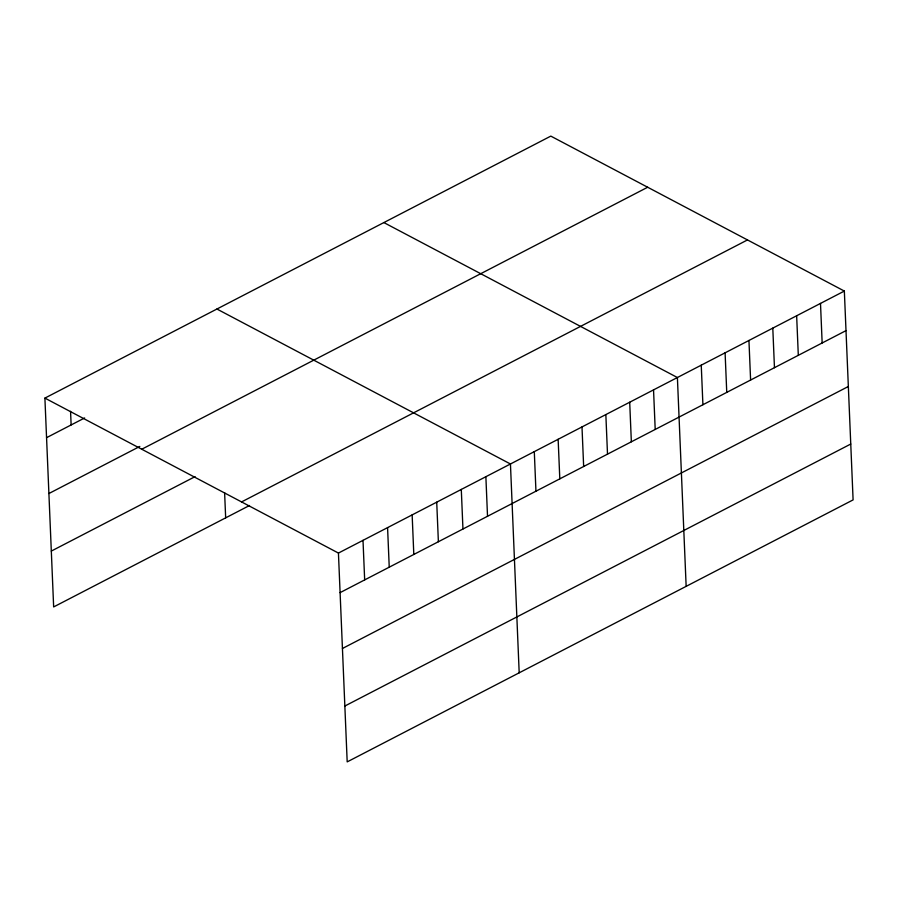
<?xml version="1.0" encoding="UTF-8"?>
<svg xmlns="http://www.w3.org/2000/svg" width="898" height="898" viewBox="0 0 898 898"><rect width="100%" height="100%" fill="white"/><g stroke="black" fill="none" stroke-linecap="round" stroke-linejoin="round"><path stroke-width="1.35" d="M44.9 398.106L550.811 136.114L844.345 291.064L853.1 499.894L347.189 761.886L338.434 553.067L44.9 398.106L53.655 606.936L249.509 505.507M46.561 437.674L84.648 417.952M48.896 493.53L139.819 446.441M141.761 449.236L647.683 187.244M51.309 551.08L195.068 476.636M241.562 501.926L747.484 239.934M338.434 553.067L844.345 291.064M340.095 592.635L846.006 330.632M342.43 648.491L848.352 386.488M344.843 706.03L850.754 444.039M383.861 222.569L677.395 377.53L686.151 586.349M216.912 309.024L510.446 463.985L519.19 672.815M820.503 303.423L822.153 342.991M796.649 315.77L798.311 355.339M772.796 328.118L774.458 367.686M748.943 340.477L750.605 380.045M725.101 352.824L726.751 392.392M701.248 365.172L702.91 404.74M653.542 389.878L655.203 429.446M629.7 402.225L631.35 441.794M605.847 414.584L607.508 454.152M581.994 426.932L583.655 466.5M558.141 439.279L559.802 478.847M534.299 451.638L535.949 491.206M485.874 476.715L487.524 516.283M461.291 489.432L462.953 529.001M436.72 502.162L438.381 541.73M412.148 514.891L413.81 554.459M387.577 527.609L389.238 567.177M363.005 540.338L364.667 579.906M224.612 492.721L225.667 517.854M70.56 411.306L71.133 424.945"/></g></svg>
